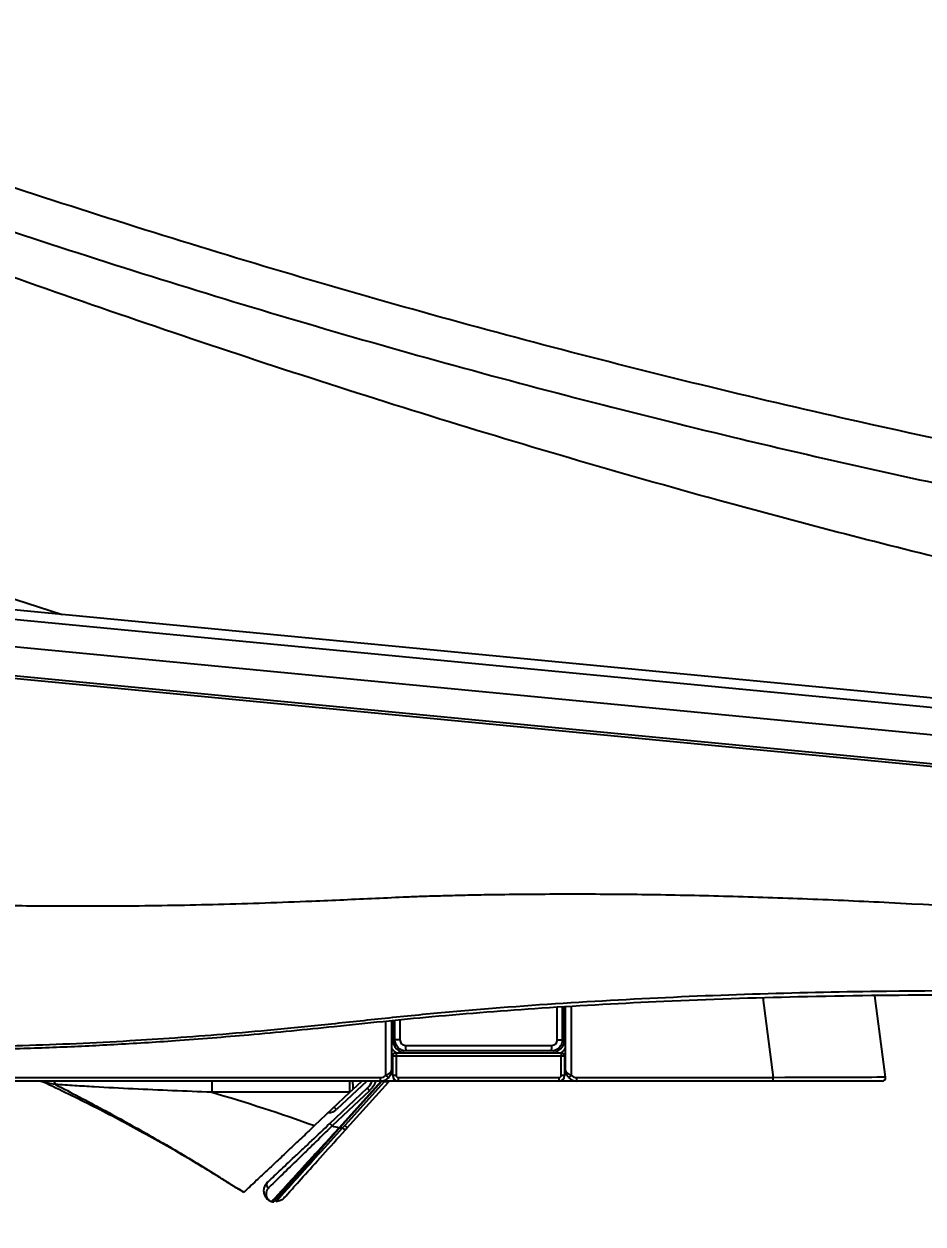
# Model space of a CAD drawing. Header units: millimetres. Extents: x 136 to 1356, y 36 to 868.
# Drawn here: x 251.2 to 331.8, y 124.3 to 231.7 of the extents above; entities that cross this region are included whole.
import ezdxf

# ---------------------------------------------------------------- set-up
doc = ezdxf.new("R2010")
doc.units = ezdxf.units.MM
doc.header["$LTSCALE"] = 20
doc.layers.add('____', color=7, linetype='Continuous')
doc.styles.add('style1', font='gbeitc.shx')
doc.styles.add('유형1', font='gbeitc.shx', dxfattribs={"height": 8})
doc.dimstyles.new('ISO-25', dxfattribs={"dimtxt": 2.5, "dimasz": 3, "dimexe": 1.25, "dimexo": 0.5, "dimgap": 1, "dimtad": 3, "dimtoh": 1, "dimdsep": 46, "dimtxsty": '유형1', "dimcen": 2.5, "dimclrd": 5, "dimclre": 5, "dimclrt": 5, "dimadec": 0, "dimazin": 0, "dimtfac": 1, "dimtmove": 0, "dimatfit": 3, "dimfxl": 1, "dimarcsym": 0})

# ---------------------------------------------------------------- blocks, each defined once
blk = doc.blocks.new('*D10')
at = {"layer": '____', "color": 2, "lineweight": -2, "transparency": 16777216}
for p, q in [((664.47, 147.65), (664.47, 42.52)), ((136.47, 145.88), (136.47, 42.52)), ((146.47, 45.02), (654.47, 45.02))]:
    blk.add_line(p, q, dxfattribs=at)
at = {"layer": '____', "color": 2, "transparency": 16777216}
for points in [[(146.47, 46.69), (146.47, 43.36), (136.47, 45.02)], [(654.47, 46.69), (654.47, 43.36), (664.47, 45.02)]]:
    blk.add_solid(points, dxfattribs=at)
at = {"layer": 'Defpoints', "color": 0, "transparency": 16777216}
for p in [(664.47, 148.65), (136.47, 146.88), (664.47, 45.02)]:
    blk.add_point(p, dxfattribs=at)
at = {"layer": '____', "color": 2, "transparency": 16777216, "insert": (400.47, 52.02), "char_height": 12, "attachment_point": 5, "style": 'style1'}
blk.add_mtext('528', dxfattribs=at)

msp = doc.modelspace()

# ---------------------------------------------------------------- linework, layer by layer
at = {"color": 7, "linetype": 'Continuous', "lineweight": 25}
for p, q in [((452.75, 159.84), (176.79, 186.33)), ((184.53, 184.75), (444.87, 159.75)), ((444.64, 157.31), (184.29, 182.31)), ((184.02, 179.51), (444.37, 154.52)), ((444.39, 154.72), (184.04, 179.71)), ((444.39, 154.72), (184.04, 179.71)), ((317.44, 144.52), (318.38, 137.37)), ((328.44, 137.4), (327.47, 144.71)), ((299.03, 140.76), (299.03, 143.69)), ((299.48, 143.72), (299.48, 140.76)), ((299.68, 140.79), (299.68, 143.73)), ((299.78, 138.06), (299.78, 143.73)), ((300.28, 143.76), (300.28, 137.58)), ((283.68, 137.58), (283.68, 142.43)), ((284.18, 142.48), (284.18, 138.06)), ((284.28, 142.49), (284.28, 140.79)), ((284.48, 140.76), (284.48, 142.51)), ((284.93, 142.55), (284.93, 140.76)), ((284.93, 140.76), (284.48, 140.76)), ((285.44, 140.26), (298.53, 140.26)), ((298.48, 139.76), (285.48, 139.76)), ((299.03, 140.76), (299.48, 140.76)), ((284.28, 137.56), (284.28, 139.29)), ((284.58, 139.59), (284.58, 139.29)), ((284.58, 139.59), (299.38, 139.59)), ((284.58, 139.29), (284.58, 137.57)), ((299.38, 139.29), (284.58, 139.29)), ((299.38, 139.59), (299.38, 139.29)), ((299.38, 137.57), (299.38, 139.29)), ((299.68, 139.29), (299.68, 137.56)), ((283.18, 137.06), (178.23, 137.06)), ((178.53, 137.37), (283.18, 137.37)), ((281.95, 137.06), (279.25, 134.51)), ((279.51, 132.9), (283.26, 137.06)), ((283.31, 137.06), (279.53, 132.88)), ((283.51, 137.01), (279.98, 133.09)), ((280.21, 132.88), (283.9, 136.97)), ((280.45, 136.06), (280.45, 137.06)), ((280.72, 136.31), (281.51, 137.06)), ((283.18, 137.06), (283.18, 137.37)), ((284.78, 137.06), (283.28, 137.06)), ((283.51, 137.01), (283.51, 137.06)), ((284.78, 137.37), (299.18, 137.37)), ((284.78, 137.37), (284.78, 137.06)), ((299.18, 137.06), (284.78, 137.06)), ((299.18, 137.37), (299.18, 137.06)), ((300.68, 137.06), (299.18, 137.06)), ((300.78, 137.06), (300.78, 137.37)), ((300.78, 137.37), (318.38, 137.37)), ((318.38, 137.06), (300.78, 137.06)), ((318.38, 137.06), (318.38, 137.37)), ((328.14, 137.06), (318.38, 137.06)), ((280.45, 136.06), (268.08, 136.06)), ((277.28, 133.07), (280.45, 136.06)), ((278.66, 133.27), (282, 136.42)), ((282.21, 136.2), (278.86, 133.05)), ((280.45, 136.06), (280.72, 136.31)), ((282.21, 136.2), (282, 136.42)), ((279.25, 134.51), (279.04, 134.73)), ((278.66, 133.27), (278.86, 133.05)), ((279.52, 132.86), (279.49, 132.88)), ((279.53, 132.88), (279.51, 132.9)), ((279.53, 132.88), (279.78, 132.88)), ((279.98, 133.09), (279.78, 132.88))]:
    msp.add_line(p, q, dxfattribs=at)
at = {"color": 7, "linetype": 'Continuous', "lineweight": 25, "flags": 128}
for points in [[(187.46, 200.55), (189.36, 199.94), (196.98, 197.48), (227.43, 187.65), (254.66, 178.86)], [(253.86, 137.06), (253.88, 137.06), (253.91, 137.04), (253.94, 137.02), (253.97, 136.98), (253.99, 136.94), (254.01, 136.89), (254.04, 136.83), (254.06, 136.76)], [(273.45, 126.27), (273.45, 126.27), (273.44, 126.27), (273.44, 126.28), (273.44, 126.28), (273.44, 126.28), (273.43, 126.28), (273.43, 126.28), (273.43, 126.28)]]:
    msp.add_lwpolyline(points, dxfattribs=at)
at = {"color": 7, "linetype": 'Continuous', "lineweight": 25}
for centre, radius, start, end in [((284.19, 139.86), 0.926, 84.4106, 90.6065), ((285.48, 140.79), 1.5, 209.9264, 233.5034), ((285.48, 140.79), 1.2, 180, 270), ((286.82, 140.14), 1.39, 174.8731, 195.7352), ((298.48, 140.79), 1.2, 270, 0), ((297.15, 140.14), 1.39, 344.2648, 5.1269), ((298.48, 140.79), 1.5, 306.4966, 330.0736), ((299.77, 139.86), 0.926, 89.3935, 95.5894), ((284.58, 139.29), 0.3, 90, 180), ((284.51, 135.43), 3.86, 88.8869, 93.3426), ((299.38, 139.29), 0.3, 0, 90), ((299.46, 135.43), 3.86, 86.6574, 91.1131), ((252.54, 136.06), 1, 65.1074, 90), ((280.63, 137.88), 2, 313.3082, 335.9318), ((280.63, 137.88), 2.3, 313.3082, 339.2293), ((283.18, 138.07), 0.7, 270, 315.5847), ((283.18, 138.06), 1, 270, 315.5847), ((279.46, 133.15), 6.12, 43.4569, 46.3013), ((284.51, 133.71), 3.86, 88.8869, 93.3426), ((284.78, 137.56), 0.5, 180, 270), ((284.78, 137.57), 0.2, 180, 270), ((299.18, 137.57), 0.2, 270, 0), ((299.18, 137.56), 0.5, 270, 0), ((299.46, 133.71), 3.86, 86.6574, 91.1131), ((304.51, 133.15), 6.12, 133.6987, 136.5431), ((300.78, 138.06), 1, 224.4153, 270), ((300.78, 138.07), 0.7, 224.4153, 270), ((328.14, 137.36), 0.3, 270, 7.5), ((278.56, 135.24), 1, 267.7352, 313.3082), ((303.09, 223.87), 94, 255.0622, 255.4596), ((273.27, 127.78), 0.3, 141.6719, 249.2549), ((270.53, 128.49), 0.976, 237.6422, 239.9363), ((270.54, 128.51), 1, 237.6422, 239.801), ((270.06, 127.68), 0.0476, 239.8011, 241.4644), ((273.6, 126.75), 0.5, 253.1067, 273)]:
    msp.add_arc(centre, radius, start, end, dxfattribs=at)
msp.add_ellipse((318.36, 137.36), major_axis=(10.08, 0.04), ratio=0.000511, start_param=0.000065, end_param=1.568584, dxfattribs=at)
for points, knots in [([(422.49, 180.75), (413.35, 181.72), (395.07, 183.67), (367.78, 187.8), (340.6, 192.84), (313.61, 198.85), (286.84, 205.8), (260.36, 213.7), (234.71, 222.26), (218.08, 228.66), (210.04, 231.75)], [0, 0, 0, 0, 0.125701, 0.251635, 0.377725, 0.503894, 0.630062, 0.756152, 0.882085, 1, 1, 1, 1]), ([(210.02, 227.79), (218.58, 224.51), (235.7, 217.95), (261.8, 209.27), (288.15, 201.45), (312.97, 195.05), (336.16, 189.83), (357.68, 185.62), (379.31, 182.02), (401.03, 178.98), (415.58, 177.47), (422.84, 176.71)], [0, 0, 0, 0, 0.1252092, 0.2503883, 0.3756258, 0.5007224, 0.600616, 0.700446, 0.8002842, 0.9002086, 1, 1, 1, 1]), ([(422.1, 168.51), (414.74, 169.3), (400.03, 170.88), (378.12, 174.35), (356.37, 178.53), (334.79, 183.44), (311.6, 189.46), (286.82, 196.74), (260.54, 205.36), (234.51, 214.65), (217.34, 221.32), (208.76, 224.66)], [0, 0, 0, 0, 0.100333, 0.200505, 0.300528, 0.400464, 0.50038, 0.625369, 0.750369, 0.8752, 1, 1, 1, 1]), ([(430.04, 139.7), (429.06, 139.81), (427.09, 140.01), (424.12, 140.31), (421.13, 140.61), (418.1, 140.9), (415.06, 141.19), (411.98, 141.47), (408.88, 141.74), (405.76, 142.01), (402.61, 142.27), (399.43, 142.52), (391.9, 143.09), (379.55, 143.9), (363.06, 144.68), (345.9, 145.14), (330.84, 145.18), (317.22, 144.9), (305.91, 144.43), (296.5, 143.84), (289.06, 143.23), (283.69, 142.69), (278.58, 142.14), (273.74, 141.65), (269.16, 141.25), (264.85, 140.91), (258.88, 140.53), (251.39, 140.19), (242.54, 140.07), (234.42, 140.23), (227.89, 140.59), (222.6, 141.05), (218.68, 141.49), (215.2, 141.97), (212.44, 142.4), (210.46, 142.75), (208.97, 143.04), (207.69, 143.31), (206.05, 143.7), (204.07, 144.28), (202.07, 144.98), (200.18, 145.75), (198.53, 146.52), (196.93, 147.36), (195.4, 148.25), (193.76, 149.3), (191.84, 150.69), (189.51, 152.61), (187.23, 154.85), (185.27, 157.12), (183.79, 159.08), (182.64, 160.79), (181.73, 162.29), (180.95, 163.68), (180.25, 165.07), (179.62, 166.44), (179.04, 167.81), (178.52, 169.17), (178.06, 170.51), (177.66, 171.83), (177.3, 173.13), (176.99, 174.41), (176.73, 175.66), (176.51, 176.88), (176.32, 178.08), (176.23, 178.87), (176.18, 179.26)], [0, 0, 0, 0, 0.010783, 0.021656, 0.032619, 0.043674, 0.054822, 0.066061, 0.077394, 0.088821, 0.100342, 0.111958, 0.12367, 0.182886, 0.247202, 0.304239, 0.370747, 0.412035, 0.45332, 0.494602, 0.515293, 0.535014, 0.553759, 0.57151, 0.588265, 0.604024, 0.618788, 0.653717, 0.685983, 0.71557, 0.742477, 0.757386, 0.773563, 0.785575, 0.795786, 0.804167, 0.807571, 0.812394, 0.818551, 0.826013, 0.835022, 0.841764, 0.848431, 0.855014, 0.861505, 0.8679, 0.876513, 0.887609, 0.901199, 0.911732, 0.920775, 0.928319, 0.934366, 0.94018, 0.945871, 0.951437, 0.956877, 0.962189, 0.967371, 0.972421, 0.977341, 0.982131, 0.986791, 0.991322, 0.995725, 1, 1, 1, 1]), ([(184.01, 179.38), (184.04, 179.21), (184.09, 178.88), (184.18, 178.38), (184.28, 177.88), (184.39, 177.38), (184.51, 176.89), (184.64, 176.39), (184.79, 175.9), (184.94, 175.41), (185.1, 174.93), (185.28, 174.44), (185.46, 173.96), (185.66, 173.48), (185.86, 173.01), (186.25, 172.15), (186.86, 170.95), (187.77, 169.43), (188.78, 167.96), (190.2, 166.17), (192.14, 164.14), (194.7, 161.98), (197.56, 160.07), (200.1, 158.72), (202.18, 157.78), (203.68, 157.17), (205.16, 156.63), (206.49, 156.21), (207.65, 155.89), (208.67, 155.66), (209.79, 155.44), (211.18, 155.23), (214.65, 154.77), (220.43, 154.16), (227.7, 153.62), (234.65, 153.24), (241, 152.98), (247.43, 152.82), (253.96, 152.74), (261.04, 152.75), (268.75, 152.88), (275.19, 153.11), (279.89, 153.31), (282.74, 153.44), (285.1, 153.55), (287.05, 153.63), (288.62, 153.67), (290.36, 153.72), (292.28, 153.76), (295.77, 153.81), (300.85, 153.84), (307.52, 153.79), (314.42, 153.64), (321.53, 153.4), (331.73, 152.94), (345.53, 152.07), (362.04, 150.73), (379.28, 149.1), (392.74, 147.71), (404.49, 146.46), (413.31, 145.51), (422.39, 144.53), (428.02, 143.94), (430.46, 143.68)], [0, 0, 0, 0, 0.001969, 0.003937, 0.005904, 0.007872, 0.009841, 0.011812, 0.013786, 0.015763, 0.017746, 0.019734, 0.021728, 0.02373, 0.02574, 0.027759, 0.034584, 0.041417, 0.048286, 0.055224, 0.067889, 0.080748, 0.093957, 0.10766, 0.114086, 0.120347, 0.126453, 0.132412, 0.13643, 0.140464, 0.144522, 0.149719, 0.156767, 0.185117, 0.217045, 0.241268, 0.265816, 0.290693, 0.315905, 0.341455, 0.372856, 0.405231, 0.416262, 0.427292, 0.438323, 0.443738, 0.449821, 0.456571, 0.463989, 0.472074, 0.497036, 0.522837, 0.549481, 0.576973, 0.605317, 0.667865, 0.737281, 0.79733, 0.868708, 0.89415, 0.934369, 0.971532, 1, 1, 1, 1]), ([(237.89, 139.93), (239.66, 139.9), (243.35, 139.84), (248.77, 139.92), (254.13, 140.09), (259.42, 140.34), (265.17, 140.7), (271.75, 141.23), (279.41, 141.99), (288.15, 142.92), (298, 143.67), (308.94, 144.28), (320.99, 144.68), (334.13, 144.84), (348.36, 144.71), (363.67, 144.27), (380.07, 143.49), (397.53, 142.33), (414.13, 140.98), (424.91, 139.88), (429.52, 139.41)], [0, 0, 0, 0, 0.027726, 0.057572, 0.084687, 0.111553, 0.140287, 0.174694, 0.214793, 0.260573, 0.311991, 0.36907, 0.431827, 0.500268, 0.574391, 0.654193, 0.73966, 0.830798, 0.927623, 1, 1, 1, 1]), ([(285.48, 139.76), (285.35, 139.76), (285.22, 139.79), (284.98, 139.89), (284.87, 139.96), (284.59, 140.24), (284.48, 140.5), (284.48, 140.76)], [0, 0, 0, 0, 0.25, 0.25, 0.5, 0.5, 1, 1, 1, 1]), ([(284.93, 140.76), (284.93, 140.63), (284.99, 140.5), (285.17, 140.31), (285.3, 140.26), (285.44, 140.26)], [0, 0, 0, 0, 0.5, 0.5, 1, 1, 1, 1]), ([(299.48, 140.76), (299.48, 140.63), (299.46, 140.5), (299.36, 140.26), (299.28, 140.15), (299, 139.87), (298.75, 139.76), (298.48, 139.76)], [0, 0, 0, 0, 0.25, 0.25, 0.5, 0.5, 1, 1, 1, 1]), ([(298.53, 140.26), (298.66, 140.26), (298.79, 140.31), (298.98, 140.5), (299.03, 140.63), (299.03, 140.76)], [0, 0, 0, 0, 0.5, 0.5, 1, 1, 1, 1]), ([(283.68, 137.58), (283.83, 137.64), (283.96, 137.71), (284.14, 137.88), (284.18, 137.97), (284.18, 138.06)], [0, 0, 0, 0, 0.5, 0.5, 1, 1, 1, 1]), ([(283.9, 137.36), (283.99, 137.46), (284.06, 137.57), (284.16, 137.81), (284.18, 137.94), (284.18, 138.06)], [0, 0, 0, 0, 0.5, 0.5, 1, 1, 1, 1]), ([(300.07, 137.36), (299.97, 137.46), (299.9, 137.57), (299.81, 137.81), (299.78, 137.94), (299.78, 138.06)], [0, 0, 0, 0, 0.5, 0.5, 1, 1, 1, 1]), ([(300.28, 137.58), (300.14, 137.64), (300.01, 137.71), (299.83, 137.88), (299.78, 137.97), (299.78, 138.06)], [0, 0, 0, 0, 0.5, 0.5, 1, 1, 1, 1]), ([(254.06, 136.76), (253.84, 136.81), (253.62, 136.85), (253.31, 136.91), (253.2, 136.93), (253.07, 136.95), (253.02, 136.96), (252.96, 136.97), (252.95, 136.97), (252.96, 136.97)], [0, 0, 0, 0, 0.5, 0.5, 0.75, 0.75, 0.875, 0.875, 1, 1, 1, 1]), ([(270.01, 127.66), (270, 127.67), (269.98, 127.68), (269.93, 127.71), (269.9, 127.73), (269.81, 127.79), (269.74, 127.83), (269.53, 127.97), (269.37, 128.06), (268.9, 128.36), (268.57, 128.56), (267.56, 129.18), (266.88, 129.59), (265.48, 130.42), (264.78, 130.83), (263.35, 131.64), (262.63, 132.04), (260.46, 133.24), (258.99, 134.01), (256, 135.52), (254.49, 136.26), (252.96, 136.97)], [0, 0, 0, 0, 0.007813, 0.007813, 0.015625, 0.015625, 0.03125, 0.03125, 0.0625, 0.0625, 0.125, 0.125, 0.25, 0.25, 0.375, 0.375, 0.5, 0.5, 0.75, 0.75, 1, 1, 1, 1]), ([(268.07, 136.06), (265.73, 136.15), (263.38, 136.25), (259.86, 136.41), (258.69, 136.48), (256.95, 136.58), (256.37, 136.61), (255.21, 136.68), (254.63, 136.72), (254.06, 136.76)], [0, 0, 0, 0, 0.5, 0.5, 0.75, 0.75, 0.875, 0.875, 1, 1, 1, 1]), ([(254.06, 136.76), (255.49, 136.02), (256.9, 135.28), (259.71, 133.77), (261.1, 133), (263.15, 131.83), (263.83, 131.44), (265.18, 130.65), (265.84, 130.25), (267.16, 129.45), (267.8, 129.06), (268.74, 128.47), (269.05, 128.27), (269.49, 128), (269.63, 127.91), (269.82, 127.78), (269.88, 127.74), (269.99, 127.68), (270.03, 127.65), (270.04, 127.64)], [0, 0, 0, 0, 0.25, 0.25, 0.5, 0.5, 0.625, 0.625, 0.75, 0.75, 0.875, 0.875, 0.9375, 0.9375, 0.96875, 0.96875, 0.984375, 0.984375, 1, 1, 1, 1]), ([(268.08, 137.06), (268.08, 137.06), (268.08, 136.95), (268.08, 136.58), (268.08, 136.32), (268.08, 136.06)], [0, 0, 0, 0, 0.5, 0.5, 1, 1, 1, 1]), ([(280.68, 137.06), (280.68, 137.06), (280.68, 136.99), (280.7, 136.72), (280.71, 136.53), (280.72, 136.31)], [0, 0, 0, 0, 0.5, 0.5, 1, 1, 1, 1]), ([(283.92, 137), (283.92, 137.01), (283.87, 137), (283.75, 136.99), (283.71, 136.99), (283.61, 136.99), (283.56, 136.99), (283.51, 137.01)], [0, 0, 0, 0, 0.5, 0.5, 0.75, 0.75, 1, 1, 1, 1]), ([(277.28, 133.07), (276.88, 132.69), (276.49, 132.32), (275.72, 131.59), (275.33, 131.24), (274.77, 130.7), (274.59, 130.53), (274.23, 130.19), (274.05, 130.02), (273.54, 129.54), (273.22, 129.24), (272.76, 128.81), (272.62, 128.67), (272.34, 128.42), (272.21, 128.3), (271.85, 127.96), (271.65, 127.76), (271.3, 127.44), (271.18, 127.32), (271, 127.15), (270.96, 127.11), (270.95, 127.11)], [0, 0, 0, 0, 0.125, 0.125, 0.25, 0.25, 0.3125, 0.3125, 0.375, 0.375, 0.5, 0.5, 0.5625, 0.5625, 0.625, 0.625, 0.75, 0.75, 0.875, 0.875, 1, 1, 1, 1]), ([(273.03, 127.97), (273.18, 128.11), (273.35, 128.27), (273.72, 128.61), (273.91, 128.8), (274.54, 129.39), (275, 129.82), (275.74, 130.52), (275.99, 130.76), (276.51, 131.24), (276.77, 131.49), (277.56, 132.23), (278.11, 132.75), (278.66, 133.27)], [0, 0, 0, 0, 0.125, 0.125, 0.25, 0.25, 0.5, 0.5, 0.625, 0.625, 0.75, 0.75, 1, 1, 1, 1]), ([(278.86, 133.05), (278.31, 132.51), (277.75, 131.97), (276.94, 131.18), (276.68, 130.92), (276.16, 130.42), (275.9, 130.16), (275.15, 129.44), (274.69, 128.99), (274.05, 128.37), (273.85, 128.17), (273.48, 127.81), (273.31, 127.65), (273.16, 127.5)], [0, 0, 0, 0, 0.25, 0.25, 0.375, 0.375, 0.5, 0.5, 0.75, 0.75, 0.875, 0.875, 1, 1, 1, 1]), ([(273.45, 126.27), (273.45, 126.27), (273.46, 126.29), (273.51, 126.33), (273.54, 126.37), (273.67, 126.51), (273.79, 126.65), (274.04, 126.92), (274.13, 127.02), (274.33, 127.24), (274.44, 127.36), (274.67, 127.61), (274.79, 127.75), (275.05, 128.04), (275.19, 128.19), (275.62, 128.66), (275.93, 129), (276.42, 129.53), (276.58, 129.71), (276.92, 130.09), (277.1, 130.28), (277.63, 130.86), (278, 131.26), (278.73, 132.06), (279.11, 132.47), (279.49, 132.88)], [0, 0, 0, 0, 0.0625, 0.0625, 0.125, 0.125, 0.25, 0.25, 0.3125, 0.3125, 0.375, 0.375, 0.4375, 0.4375, 0.5, 0.5, 0.625, 0.625, 0.6875, 0.6875, 0.75, 0.75, 0.875, 0.875, 1, 1, 1, 1]), ([(279.52, 132.86), (279.33, 132.65), (279.15, 132.44), (278.78, 132.03), (278.6, 131.82), (278.06, 131.21), (277.71, 130.82), (277.19, 130.23), (277.02, 130.04), (276.69, 129.67), (276.53, 129.48), (276.05, 128.95), (275.75, 128.62), (275.33, 128.15), (275.19, 128), (274.94, 127.71), (274.82, 127.58), (274.59, 127.33), (274.48, 127.21), (274.29, 126.99), (274.2, 126.89), (273.96, 126.62), (273.83, 126.49), (273.71, 126.35), (273.68, 126.31), (273.63, 126.26), (273.62, 126.25), (273.62, 126.25)], [0, 0, 0, 0, 0.0625, 0.0625, 0.125, 0.125, 0.25, 0.25, 0.3125, 0.3125, 0.375, 0.375, 0.5, 0.5, 0.5625, 0.5625, 0.625, 0.625, 0.6875, 0.6875, 0.75, 0.75, 0.875, 0.875, 0.9375, 0.9375, 1, 1, 1, 1]), ([(279.78, 132.88), (278.33, 131.27), (276.86, 129.65), (275.14, 127.74), (274.67, 127.21), (274, 126.46), (273.82, 126.26), (273.82, 126.26)], [0, 0, 0, 0, 0.5, 0.5, 0.75, 0.75, 1, 1, 1, 1]), ([(274.6, 126.66), (274.6, 126.66), (274.77, 126.84), (275.35, 127.48), (275.76, 127.94), (277.3, 129.65), (278.65, 131.15), (280.03, 132.67)], [0, 0, 0, 0, 0.25, 0.25, 0.5, 0.5, 1, 1, 1, 1]), ([(279.53, 132.88), (279.53, 132.88), (279.53, 132.88), (279.53, 132.88), (279.53, 132.87), (279.52, 132.86), (279.52, 132.86)], [-0.00000005993, -0.00000005993, -0.00000005993, -0.00000005993, 0, 0, 0, 0.00002667669, 0.00002667669, 0.00002667669, 0.00002667669]), ([(280.03, 132.67), (280.03, 132.67), (280, 132.69), (279.93, 132.75), (279.9, 132.77), (279.84, 132.82), (279.81, 132.85), (279.78, 132.88)], [0, 0, 0, 0, 0.5, 0.5, 0.75, 0.75, 1, 1, 1, 1]), ([(280.21, 132.88), (280.21, 132.88), (280.19, 132.9), (280.12, 132.96), (280.09, 132.99), (280.03, 133.04), (280, 133.07), (279.98, 133.09)], [0, 0, 0, 0, 0.5, 0.5, 0.75, 0.75, 1, 1, 1, 1]), ([(273.03, 127.97), (272.94, 127.88), (272.87, 127.78), (272.77, 127.59), (272.74, 127.49), (272.7, 127.2), (272.73, 127.03), (272.84, 126.73), (272.93, 126.6), (273.1, 126.45), (273.16, 126.4), (273.26, 126.35), (273.29, 126.33), (273.36, 126.3), (273.39, 126.29), (273.43, 126.28)], [0, 0, 0, 0, 0.125, 0.125, 0.25, 0.25, 0.5, 0.5, 0.75, 0.75, 0.875, 0.875, 0.9375, 0.9375, 1, 1, 1, 1]), ([(273.16, 127.5), (273.09, 127.43), (273.04, 127.36), (272.97, 127.21), (272.95, 127.14), (272.92, 126.93), (272.94, 126.81), (273.02, 126.59), (273.09, 126.5), (273.2, 126.4), (273.24, 126.37), (273.33, 126.32), (273.38, 126.3), (273.43, 126.28)], [0, 0, 0, 0, 0.125, 0.125, 0.25, 0.25, 0.5, 0.5, 0.75, 0.75, 0.875, 0.875, 1, 1, 1, 1]), ([(274.6, 126.66), (274.5, 126.54), (274.38, 126.44), (274.1, 126.31), (273.96, 126.27), (273.82, 126.26)], [0, 0, 0, 0, 0.5, 0.5, 1, 1, 1, 1])]:
    msp.add_open_spline(points, degree=3, knots=knots, dxfattribs=at)
for points in [[(283.92, 137), (283.92, 136.99), (283.91, 136.98), (283.9, 136.97)], [(268.07, 136.06), (271.16, 135.17), (274.23, 134.17), (277.28, 133.07)], [(279.49, 132.88), (279.5, 132.89), (279.5, 132.89), (279.51, 132.9)], [(280.03, 132.67), (280.09, 132.74), (280.15, 132.81), (280.21, 132.88)], [(270.04, 127.64), (270.35, 127.46), (270.65, 127.29), (270.95, 127.11)], [(270.95, 127.11), (270.65, 127.29), (270.34, 127.46), (270.04, 127.64)]]:
    msp.add_open_spline(points, degree=3, dxfattribs=at)

# ---------------------------------------------------------------- dimensions: what is measured, and where the dimension line sits
at = {"layer": '____', "color": 2}
dim = msp.add_linear_dim(base=(664.47, 45.02), p1=(136.47, 146.88), p2=(664.47, 148.65), dimstyle='ISO-25', override={"dimtxt": 12, "dimasz": 10, "dimexe": 2.5, "dimexo": 1, "dimtoh": 0, "dimdec": 0, "dimtxsty": 'style1', "dimcen": -1, "dimclrd": 2, "dimclre": 2, "dimclrt": 2, "dimtdec": 0}, dxfattribs=at)
dim.commit()
dim.dimension.update_dxf_attribs({"geometry": '*D10', "text_midpoint": (400.47, 52.02)})

doc.saveas('drawing.dxf')
